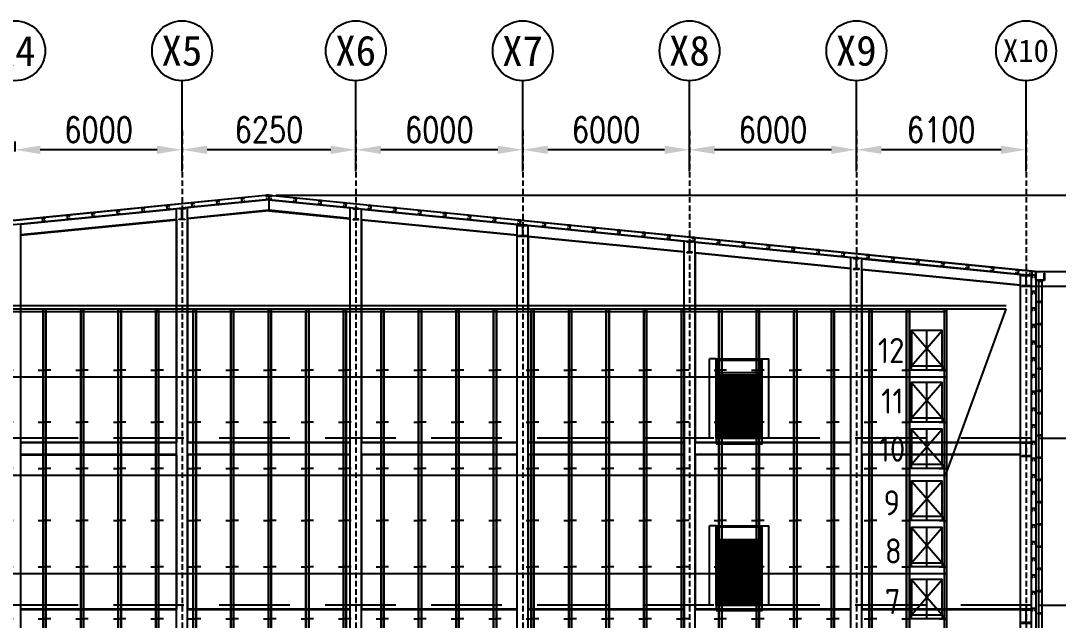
# Model space of a CAD drawing. Extents: x 0 to 210250, y -124674 to 148500.
# Drawn here: x 58084 to 95392, y 26806 to 48366 of the extents above; entities that cross this region are included whole.
import ezdxf
from ezdxf.enums import TextEntityAlignment as Align

# ---------------------------------------------------------------- set-up
doc = ezdxf.new("R2010")
doc.units = 0
doc.header["$LTSCALE"] = 400
doc.header["$PDSIZE"] = 2
for name, pattern in [('CEN', [17, 15, -1, 0, -1]), ('HIDDEN', [9.525, 6.35, -3.175]), ('HIDDENX2', [0.75, 0.5, -0.25])]:
    doc.linetypes.add(name, pattern=pattern)
doc.layers.get('0').update_dxf_attribs({"linetype": 'CONTINUOUS'})
doc.layers.get('DEFPOINTS').update_dxf_attribs({"linetype": 'CONTINUOUS'})
for name, color, linetype in [('C1', 1, 'CONTINUOUS'), ('C4', 4, 'CONTINUOUS'), ('CENTER', 6, 'CEN'), ('COLUMN', 1, 'CONTINUOUS'), ('DIM', 2, 'CONTINUOUS'), ('DOOR', 3, 'CONTINUOUS'), ('pallrt', 30, 'CONTINUOUS'), ('RAIN', 3, 'CONTINUOUS'), ('ROOF-1', 9, 'CONTINUOUS'), ('WALL', 2, 'CONTINUOUS'), ('WALL-8', 8, 'CONTINUOUS')]:
    doc.layers.add(name, color=color, linetype=linetype)
doc.styles.add('LSP', font='SimSun.ttf')
doc.styles.add('ROMANS', font='romans.shx', dxfattribs={"width": 0.8})
doc.styles.get("Standard").update_dxf_attribs({"font": 'ISOCP.SHX', "bigfont": 'CHINESET.SHX'})
doc.dimstyles.new('AM_ISO', dxfattribs={"dimscale": 300, "dimtxt": 3.5, "dimasz": 3.5, "dimexe": 1, "dimexo": 1, "dimgap": 1.5, "dimtad": 1, "dimdsep": 46, "dimtxsty": 'Standard', "dimcen": 0, "dimclrd": 256, "dimclre": 256, "dimclrt": 256, "dimadec": 0, "dimazin": 2, "dimtp": 0.1, "dimtm": 0.1, "dimtfac": 0.71, "dimtmove": 0, "dimatfit": 3, "dimfxl": 0, "dimlwd": -1, "dimlwe": -1, "dimarcsym": 0})

# ---------------------------------------------------------------- blocks, each defined once
blk = doc.blocks.new('*D66')
at = {"layer": 'DEFPOINTS', "color": 0, "transparency": 16777216}
for p in [(88134, 43725), (88134, 43359), (94234, 43359)]:
    blk.add_point(p, dxfattribs=at)
at = {"layer": 'DIM', "linetype": 'ByBlock', "transparency": 16777216}
for p, q in [((88134, 43659), (88134, 44025)), ((94234, 43659), (94234, 44025)), ((93334, 43725), (89034, 43725))]:
    blk.add_line(p, q, dxfattribs=at)
at = {"layer": 'DIM', "transparency": 16777216}
for points in [[(89034, 43875), (89034, 43575), (88134, 43725)], [(93334, 43875), (93334, 43575), (94234, 43725)]]:
    blk.add_solid(points, dxfattribs=at)
at = {"layer": 'DIM', "transparency": 16777216, "insert": (91184, 44445), "char_height": 900, "attachment_point": 5, "style": 'ROMANS'}
blk.add_mtext('6100', dxfattribs=at)
blk = doc.blocks.new('*D67')
at = {"layer": 'DEFPOINTS', "color": 0, "transparency": 16777216}
for p in [(82134, 43725), (82134, 43359), (88134, 43359)]:
    blk.add_point(p, dxfattribs=at)
at = {"layer": 'DIM', "linetype": 'ByBlock', "transparency": 16777216}
for p, q in [((82134, 43659), (82134, 44025)), ((88134, 43659), (88134, 44025)), ((87234, 43725), (83034, 43725))]:
    blk.add_line(p, q, dxfattribs=at)
at = {"layer": 'DIM', "transparency": 16777216}
for points in [[(83034, 43875), (83034, 43575), (82134, 43725)], [(87234, 43875), (87234, 43575), (88134, 43725)]]:
    blk.add_solid(points, dxfattribs=at)
at = {"layer": 'DIM', "transparency": 16777216, "insert": (85134, 44445), "char_height": 900, "attachment_point": 5, "style": 'ROMANS'}
blk.add_mtext('6000', dxfattribs=at)
blk = doc.blocks.new('*D68')
at = {"layer": 'DEFPOINTS', "color": 0, "transparency": 16777216}
for p in [(76134, 43725), (76134, 43359), (82134, 43359)]:
    blk.add_point(p, dxfattribs=at)
at = {"layer": 'DIM', "linetype": 'ByBlock', "transparency": 16777216}
for p, q in [((76134, 43659), (76134, 44025)), ((82134, 43659), (82134, 44025)), ((81234, 43725), (77034, 43725))]:
    blk.add_line(p, q, dxfattribs=at)
at = {"layer": 'DIM', "transparency": 16777216}
for points in [[(77034, 43875), (77034, 43575), (76134, 43725)], [(81234, 43875), (81234, 43575), (82134, 43725)]]:
    blk.add_solid(points, dxfattribs=at)
at = {"layer": 'DIM', "transparency": 16777216, "insert": (79134, 44445), "char_height": 900, "attachment_point": 5, "style": 'ROMANS'}
blk.add_mtext('6000', dxfattribs=at)
blk = doc.blocks.new('*D69')
at = {"layer": 'DEFPOINTS', "color": 0, "transparency": 16777216}
for p in [(70134, 43725), (70134, 43359), (76134, 43359)]:
    blk.add_point(p, dxfattribs=at)
at = {"layer": 'DIM', "linetype": 'ByBlock', "transparency": 16777216}
for p, q in [((70134, 43659), (70134, 44025)), ((76134, 43659), (76134, 44025)), ((75234, 43725), (71034, 43725))]:
    blk.add_line(p, q, dxfattribs=at)
at = {"layer": 'DIM', "transparency": 16777216}
for points in [[(71034, 43875), (71034, 43575), (70134, 43725)], [(75234, 43875), (75234, 43575), (76134, 43725)]]:
    blk.add_solid(points, dxfattribs=at)
at = {"layer": 'DIM', "transparency": 16777216, "insert": (73134, 44445), "char_height": 900, "attachment_point": 5, "style": 'ROMANS'}
blk.add_mtext('6000', dxfattribs=at)
blk = doc.blocks.new('*D70')
at = {"layer": 'DEFPOINTS', "color": 0, "transparency": 16777216}
for p in [(63884, 43725), (63884, 43359), (70134, 43359)]:
    blk.add_point(p, dxfattribs=at)
at = {"layer": 'DIM', "linetype": 'ByBlock', "transparency": 16777216}
for p, q in [((63884, 43659), (63884, 44025)), ((70134, 43659), (70134, 44025)), ((69234, 43725), (64784, 43725))]:
    blk.add_line(p, q, dxfattribs=at)
at = {"layer": 'DIM', "transparency": 16777216}
for points in [[(64784, 43875), (64784, 43575), (63884, 43725)], [(69234, 43875), (69234, 43575), (70134, 43725)]]:
    blk.add_solid(points, dxfattribs=at)
at = {"layer": 'DIM', "transparency": 16777216, "insert": (67009, 44445), "char_height": 900, "attachment_point": 5, "style": 'ROMANS'}
blk.add_mtext('6250', dxfattribs=at)
blk = doc.blocks.new('*D71')
at = {"layer": 'DEFPOINTS', "color": 0, "transparency": 16777216}
for p in [(57884, 43725), (57884, 43359), (63884, 43359)]:
    blk.add_point(p, dxfattribs=at)
at = {"layer": 'DIM', "linetype": 'ByBlock', "transparency": 16777216}
for p, q in [((57884, 43659), (57884, 44025)), ((63884, 43659), (63884, 44025)), ((62984, 43725), (58784, 43725))]:
    blk.add_line(p, q, dxfattribs=at)
at = {"layer": 'DIM', "transparency": 16777216}
for points in [[(58784, 43875), (58784, 43575), (57884, 43725)], [(62984, 43875), (62984, 43575), (63884, 43725)]]:
    blk.add_solid(points, dxfattribs=at)
at = {"layer": 'DIM', "transparency": 16777216, "insert": (60884, 44445), "char_height": 900, "attachment_point": 5, "style": 'ROMANS'}
blk.add_mtext('6000', dxfattribs=at)
blk = doc.blocks.new('*D79')
at = {"layer": 'DEFPOINTS', "color": 0, "transparency": 16777216}
for p in [(94434, 27352), (100809, 27352), (94434, 21352)]:
    blk.add_point(p, dxfattribs=at)
at = {"layer": 'DIM', "linetype": 'ByBlock', "transparency": 16777216}
for p, q in [((94734, 27352), (101109, 27352)), ((100809, 22252), (100809, 26452)), ((94734, 21352), (101109, 21352))]:
    blk.add_line(p, q, dxfattribs=at)
at = {"layer": 'DIM', "transparency": 16777216}
for points in [[(100659, 26452), (100959, 26452), (100809, 27352)], [(100659, 22252), (100959, 22252), (100809, 21352)]]:
    blk.add_solid(points, dxfattribs=at)
at = {"layer": 'DIM', "transparency": 16777216, "insert": (100089, 24352), "char_height": 900, "attachment_point": 5, "rotation": 90, "style": 'ROMANS'}
blk.add_mtext('6000', dxfattribs=at)
blk = doc.blocks.new('*D80')
at = {"layer": 'DEFPOINTS', "color": 0, "transparency": 16777216}
for p in [(94434, 33352), (100809, 33352), (94434, 27352)]:
    blk.add_point(p, dxfattribs=at)
at = {"layer": 'DIM', "linetype": 'ByBlock', "transparency": 16777216}
for p, q in [((94684, 33352), (101059, 33352)), ((100809, 28102), (100809, 32602)), ((94684, 27352), (101059, 27352))]:
    blk.add_line(p, q, dxfattribs=at)
at = {"layer": 'DIM', "transparency": 16777216}
for points in [[(100684, 32602), (100934, 32602), (100809, 33352)], [(100684, 28102), (100934, 28102), (100809, 27352)]]:
    blk.add_solid(points, dxfattribs=at)
at = {"layer": 'DIM', "transparency": 16777216, "insert": (100209, 30352), "char_height": 750, "attachment_point": 5, "rotation": 90, "style": 'ROMANS'}
blk.add_mtext('6000', dxfattribs=at)
blk = doc.blocks.new('*D81')
at = {"layer": 'DEFPOINTS', "color": 0, "transparency": 16777216}
for p in [(94434, 39352), (100809, 39352), (94434, 33352)]:
    blk.add_point(p, dxfattribs=at)
at = {"layer": 'DIM', "linetype": 'ByBlock', "transparency": 16777216}
for p, q in [((94734, 39352), (101109, 39352)), ((100809, 34252), (100809, 38452)), ((94734, 33352), (101109, 33352))]:
    blk.add_line(p, q, dxfattribs=at)
at = {"layer": 'DIM', "transparency": 16777216}
for points in [[(100659, 38452), (100959, 38452), (100809, 39352)], [(100659, 34252), (100959, 34252), (100809, 33352)]]:
    blk.add_solid(points, dxfattribs=at)
at = {"layer": 'DIM', "transparency": 16777216, "insert": (100089, 36352), "char_height": 900, "attachment_point": 5, "rotation": 90, "style": 'ROMANS'}
blk.add_mtext('6000', dxfattribs=at)
blk = doc.blocks.new('*D82')
at = {"layer": 'DEFPOINTS', "color": 0, "transparency": 16777216}
for p in [(67009, 42099), (106809, 42099), (94434, 39352)]:
    blk.add_point(p, dxfattribs=at)
at = {"layer": 'DIM', "linetype": 'ByBlock', "transparency": 16777216}
for p, q in [((67259, 42099), (107059, 42099)), ((106809, 40102), (106809, 41349)), ((94684, 39352), (107059, 39352))]:
    blk.add_line(p, q, dxfattribs=at)
at = {"layer": 'DIM', "transparency": 16777216}
for points in [[(106684, 41349), (106934, 41349), (106809, 42099)], [(106684, 40102), (106934, 40102), (106809, 39352)]]:
    blk.add_solid(points, dxfattribs=at)
at = {"layer": 'DIM', "transparency": 16777216, "insert": (106013, 40429), "char_height": 750, "attachment_point": 5, "rotation": 90, "style": 'ROMANS'}
blk.add_mtext('(2747)', dxfattribs=at)
blk = doc.blocks.new('*D83')
at = {"layer": 'DEFPOINTS', "color": 0, "transparency": 16777216}
for p in [(94434, 39352), (106809, 39352), (95678, 15152)]:
    blk.add_point(p, dxfattribs=at)
at = {"layer": 'DIM', "linetype": 'ByBlock', "transparency": 16777216}
for p, q in [((94734, 39352), (107109, 39352)), ((106809, 16052), (106809, 38452)), ((95978, 15152), (107109, 15152))]:
    blk.add_line(p, q, dxfattribs=at)
at = {"layer": 'DIM', "transparency": 16777216}
for points in [[(106659, 38452), (106959, 38452), (106809, 39352)], [(106659, 16052), (106959, 16052), (106809, 15152)]]:
    blk.add_solid(points, dxfattribs=at)
at = {"layer": 'DIM', "transparency": 16777216, "insert": (106089, 27252), "char_height": 900, "attachment_point": 5, "rotation": 90, "style": 'ROMANS'}
blk.add_mtext('24200', dxfattribs=at)
blk = doc.blocks.new('*D84')
at = {"layer": 'DEFPOINTS', "color": 0, "transparency": 16777216}
for p in [(94084, 38821), (94434, 15352), (103809, 15352)]:
    blk.add_point(p, dxfattribs=at)
at = {"layer": 'DIM', "linetype": 'ByBlock', "transparency": 16777216}
for p, q in [((94334, 38821), (104059, 38821)), ((103809, 38071), (103809, 16102)), ((94684, 15352), (104059, 15352))]:
    blk.add_line(p, q, dxfattribs=at)
at = {"layer": 'DIM', "transparency": 16777216}
for points in [[(103684, 38071), (103934, 38071), (103809, 38821)], [(103684, 16102), (103934, 16102), (103809, 15352)]]:
    blk.add_solid(points, dxfattribs=at)
at = {"layer": 'DIM', "transparency": 16777216, "insert": (103013, 27086), "char_height": 750, "attachment_point": 5, "rotation": 90, "style": 'ROMANS'}
blk.add_mtext('(23469)', dxfattribs=at)
blk = doc.blocks.new('A$C6BD511E9')
for p, q in [((0, 22640), (1350, 22640)), ((0, 22540), (1350, 22540)), ((225, 20450), (0, 20450)), ((0, 20200), (1350, 20200)), ((1125, 20450), (1350, 20450)), ((225, 18580), (0, 18580)), ((1125, 18580), (1350, 18580)), ((225, 16910), (0, 16910)), ((1125, 16910), (1350, 16910)), ((0, 16660), (1350, 16660)), ((225, 15040), (0, 15040)), ((1125, 15040), (1350, 15040)), ((225, 13370), (0, 13370)), ((0, 13120), (1350, 13120)), ((1125, 13370), (1350, 13370)), ((225, 11500), (0, 11500)), ((1125, 11500), (1350, 11500)), ((225, 9830), (0, 9830)), ((1125, 9830), (1350, 9830)), ((0, 9580), (1350, 9580)), ((225, 7960), (0, 7960)), ((1125, 7960), (1350, 7960)), ((225, 6290), (0, 6290)), ((0, 6040), (1350, 6040)), ((1125, 6290), (1350, 6290)), ((225, 4420), (0, 4420)), ((1125, 4420), (1350, 4420)), ((225, 2750), (0, 2750)), ((1125, 2750), (1350, 2750)), ((0, 2500), (1350, 2500)), ((225, 880), (0, 880)), ((1125, 880), (1350, 880))]:
    blk.add_line(p, q)
for points in [[(50, 0), (-50, 0), (-50, 22640), (50, 22640)], [(1300, 0), (1400, 0), (1400, 22640), (1300, 22640)]]:
    blk.add_lwpolyline(points, close=True)
blk = doc.blocks.new('A$C441700F4')
at = {"layer": 'CENTER'}
blk.add_line((0, -9), (0, 1429), dxfattribs=at)
at = {"layer": 'pallrt'}
for p, q in [((550, 1420), (-550, 155)), ((550, 155), (-550, 1420))]:
    blk.add_line(p, q, dxfattribs=at)
for points in [[(550, 155), (-550, 155), (-550, 1420), (550, 1420)], [(550, 155), (-550, 155), (-550, 0), (550, 0)]]:
    blk.add_lwpolyline(points, close=True, dxfattribs=at)
blk = doc.blocks.new('Rack 立面圖')
for p, q in [((-9680, 22765), (43280, 22765)), ((-9680, 22640), (43280, 22640)), ((-7500, 16660), (-9680, 22640))]:
    blk.add_line(p, q)
for name, p in [('A$C6BD511E9', (-7500, 0)), ('A$C6BD511E9', (-6150, 0)), ('A$C6BD511E9', (-4800, 0)), ('A$C6BD511E9', (-3450, 0)), ('A$C6BD511E9', (-2100, 0)), ('A$C6BD511E9', (-750, 0)), ('A$C6BD511E9', (600, 0)), ('A$C6BD511E9', (1950, 0)), ('A$C6BD511E9', (3300, 0)), ('A$C6BD511E9', (4650, 0)), ('A$C6BD511E9', (6000, 0)), ('A$C6BD511E9', (7350, 0)), ('A$C6BD511E9', (8700, 0)), ('A$C6BD511E9', (10050, 0)), ('A$C6BD511E9', (11400, 0)), ('A$C6BD511E9', (12750, 0)), ('A$C6BD511E9', (14100, 0)), ('A$C6BD511E9', (15450, 0)), ('A$C6BD511E9', (16800, 0)), ('A$C6BD511E9', (18150, 0)), ('A$C6BD511E9', (19500, 0)), ('A$C6BD511E9', (20850, 0)), ('A$C6BD511E9', (22200, 0)), ('A$C6BD511E9', (23550, 0)), ('A$C6BD511E9', (24900, 0)), ('A$C441700F4', (-6825, 20450)), ('A$C441700F4', (-6825, 18580)), ('A$C441700F4', (-6825, 16910)), ('A$C441700F4', (-6825, 15040)), ('A$C441700F4', (-6825, 13370)), ('A$C441700F4', (-6825, 11500))]:
    blk.add_blockref(name, p)
blk = doc.blocks.new('A$C5BAA2CD2')
at = {"layer": 'DOOR'}
h = blk.add_hatch(dxfattribs=at)
h.set_pattern_fill('ANSI31', color=256, scale=200, angle=135, style=0)
h.set_pattern_definition([(7e-15, (706103.252, 528532.697), (5e-15, -25), [])])
h.paths.add_polyline_path([(-775, 200), (775, 200), (775, 2483), (-775, 2483)])
at = {"color": 0}
for points in [[(-825, 200), (825, 200), (825, 2550), (-825, 2550)], [(-825, 0), (825, 0), (825, 200), (-825, 200)]]:
    blk.add_lwpolyline(points, close=True, dxfattribs=at)
at = {"layer": 'DOOR'}
for points in [[(-775, 250), (775, 250), (775, 3000), (-775, 3000)], [(-825, 200), (825, 200), (825, 2550), (-825, 2550)]]:
    blk.add_lwpolyline(points, close=True, dxfattribs=at)
at = {"layer": 'WALL-8', "ltscale": 2}
for p, q in [((-825, 3050), (-1065, 3050)), ((-1065, 200), (-1065, 3050)), ((-825, 200), (-825, 3050)), ((-825, 3050), (1065, 3050)), ((825, 200), (825, 3050)), ((1065, 200), (1065, 3050))]:
    blk.add_line(p, q, dxfattribs=at)
blk = doc.blocks.new('A$C077B6C61')
at = {"color": 0}
for p in [(-475, 16920), (-475, 10920), (-475, 4920)]:
    blk.add_blockref('A$C5BAA2CD2', p, dxfattribs=at)
blk = doc.blocks.new('E棟廠房長向立面圖')
at = {"layer": 'C1', "linetype": 'Continuous'}
for p, q in [((-27440, 26740), (-55106, 23995)), ((-27440, 26736), (-55106, 23989)), ((-27425, 26747), (-27515, 26738)), ((-27425, 26742), (-27515, 26733)), ((-27515, 26733), (-27515, 26738)), ((-27440, 26736), (-27440, 26740)), ((-27425, 26747), (-27335, 26738)), ((-27425, 26742), (-27335, 26733)), ((-27410, 26740), (256, 23995)), ((-27410, 26736), (-27410, 26740)), ((-27410, 26736), (256, 23989)), ((-27335, 26733), (-27335, 26738)), ((150, 23999), (150, 1250)), ((155, 23998), (155, 1250)), ((455, 23931), (455, 23681)), ((455, 23931), (460, 23931)), ((460, 23931), (460, 23676)), ((455, 23681), (155, 23681)), ((460, 23676), (155, 23676))]:
    blk.add_line(p, q, dxfattribs=at)
at = {"layer": 'C4', "linetype": 'Continuous'}
for p, q in [((-27425, 26586), (-30350, 26296)), ((-27425, 26573), (-30350, 26283)), ((-27425, 26586), (-24500, 26296)), ((-27425, 26586), (-27425, 26184)), ((-27425, 26573), (-24500, 26283)), ((-30750, 26256), (-36350, 25700)), ((-30750, 26243), (-36350, 25687)), ((-30350, 26296), (-30750, 26256)), ((-30750, 1300), (-30750, 26256)), ((-30350, 1300), (-30350, 26296)), ((-27425, 26197), (-30350, 25907)), ((-27425, 26184), (-30350, 25894)), ((-27425, 26197), (-24500, 25907)), ((-27425, 26184), (-24500, 25894)), ((-24500, 1300), (-24500, 26296)), ((-24500, 26296), (-24100, 26256)), ((-24100, 1300), (-24100, 26256)), ((-24100, 26256), (-18500, 25700)), ((-24100, 26243), (-18500, 25687)), ((-30750, 25867), (-36350, 25311)), ((-30750, 25854), (-36350, 25298)), ((-24100, 25867), (-18500, 25311)), ((-24100, 25854), (-18500, 25298)), ((-36350, 25700), (-36750, 25661)), ((-36350, 1300), (-36350, 25700)), ((-18500, 1300), (-18500, 25700)), ((-18500, 25700), (-18100, 25661)), ((-18100, 1300), (-18100, 25661)), ((-18100, 25661), (-12500, 25105)), ((-18100, 25648), (-12500, 25092)), ((-18100, 25272), (-12500, 24716)), ((-18100, 25259), (-12500, 24703)), ((-12500, 1300), (-12500, 25105)), ((-12500, 25105), (-12100, 25065)), ((-12100, 1300), (-12100, 25065)), ((-12100, 25065), (-6500, 24509)), ((-12100, 25052), (-6500, 24496)), ((-12100, 24676), (-6500, 24120)), ((-12100, 24663), (-6500, 24107)), ((-6500, 1300), (-6500, 24509)), ((-6500, 24509), (-6100, 24470)), ((-6100, 1300), (-6100, 24470)), ((-6100, 24470), (-400, 23904)), ((-6100, 24457), (-400, 23891)), ((-6100, 24081), (-400, 23515)), ((-6100, 24068), (-400, 23502)), ((-400, 1300), (-400, 23904)), ((-400, 23904), (0, 23864)), ((15, 24013), (156, 23999)), ((15, 24012), (155, 23998)), ((0, 1300), (0, 23864))]:
    blk.add_line(p, q, dxfattribs=at)
at = {"layer": 'C4'}
for p, q in [((155, 23681), (155, 23998)), ((156, 23999), (156, 23682)), ((454, 23682), (454, 23931)), ((454, 23931), (455, 23931)), ((455, 23931), (455, 23681)), ((455, 23681), (155, 23681)), ((156, 23682), (454, 23682))]:
    blk.add_line(p, q, dxfattribs=at)
at = {"layer": 'C4', "color": 4, "linetype": 'Continuous'}
for p, q in [((-30750, 17850), (-36350, 17850)), ((-30750, 17832), (-36350, 17832)), ((-24500, 17850), (-30350, 17850)), ((-24500, 17832), (-30350, 17832)), ((-18500, 17850), (-24100, 17850)), ((-18500, 17832), (-24100, 17832)), ((-12500, 17850), (-18100, 17850)), ((-12500, 17832), (-18100, 17832)), ((-6500, 17850), (-12100, 17850)), ((-6500, 17832), (-12100, 17832)), ((-400, 17850), (-6100, 17850)), ((-400, 17832), (-6100, 17832)), ((-30750, 17418), (-36350, 17418)), ((-30750, 17400), (-36350, 17400)), ((-24500, 17418), (-30350, 17418)), ((-24500, 17400), (-30350, 17400)), ((-18500, 17418), (-24100, 17418)), ((-18500, 17400), (-24100, 17400)), ((-12500, 17418), (-18100, 17418)), ((-12500, 17400), (-18100, 17400)), ((-6500, 17418), (-12100, 17418)), ((-6500, 17400), (-12100, 17400)), ((-400, 17418), (-6100, 17418)), ((-400, 17400), (-6100, 17400)), ((-30750, 11850), (-36350, 11850)), ((-30750, 11832), (-36350, 11832)), ((-24500, 11850), (-30350, 11850)), ((-24500, 11832), (-30350, 11832)), ((-18500, 11850), (-24100, 11850)), ((-18500, 11832), (-24100, 11832)), ((-12500, 11850), (-18100, 11850)), ((-12500, 11832), (-18100, 11832)), ((-6500, 11850), (-12100, 11850)), ((-6500, 11832), (-12100, 11832)), ((-400, 11850), (-6100, 11850)), ((-400, 11832), (-6100, 11832))]:
    blk.add_line(p, q, dxfattribs=at)
at = {"layer": 'CENTER', "linetype": 'HIDDENX2'}
for p, q in [((-30550, 29072), (-30550, -3460)), ((-24300, 29072), (-24300, -3460)), ((-18300, 29072), (-18300, -3460)), ((-12300, 29072), (-12300, -3460)), ((-6300, 29072), (-6300, -3460)), ((-200, 29072), (-200, -3460))]:
    blk.add_line(p, q, dxfattribs=at)
at = {"layer": 'COLUMN', "linetype": 'Continuous'}
blk.add_line((256, 23989), (256, 23995), dxfattribs=at)
for points in [[(-29221, 26448), (-29218, 26411), (-29287, 26404), (-29302, 26548), (-29232, 26555), (-29228, 26518), (-29226, 26518), (-29230, 26558), (-29304, 26550), (-29290, 26401), (-29215, 26409), (-29219, 26448), (-29221, 26448)], [(-28326, 26537), (-28322, 26500), (-28392, 26493), (-28406, 26637), (-28336, 26644), (-28333, 26607), (-28330, 26607), (-28334, 26647), (-28409, 26639), (-28394, 26490), (-28319, 26497), (-28323, 26537), (-28326, 26537)], [(-27501, 26619), (-27497, 26582), (-27428, 26588), (-27442, 26733), (-27512, 26726), (-27508, 26689), (-27510, 26688), (-27514, 26728), (-27440, 26736), (-27425, 26586), (-27500, 26579), (-27504, 26619), (-27501, 26619)], [(-27349, 26619), (-27353, 26582), (-27422, 26588), (-27408, 26733), (-27338, 26726), (-27342, 26689), (-27340, 26688), (-27336, 26728), (-27410, 26736), (-27425, 26586), (-27350, 26579), (-27346, 26619), (-27349, 26619)], [(-26524, 26537), (-26528, 26500), (-26458, 26493), (-26444, 26637), (-26514, 26644), (-26517, 26607), (-26520, 26607), (-26516, 26647), (-26441, 26639), (-26456, 26490), (-26531, 26497), (-26527, 26537), (-26524, 26537)], [(-25629, 26448), (-25632, 26411), (-25563, 26404), (-25548, 26548), (-25618, 26555), (-25622, 26518), (-25624, 26518), (-25620, 26558), (-25546, 26550), (-25560, 26401), (-25635, 26409), (-25631, 26448), (-25629, 26448)], [(-32804, 26093), (-32800, 26055), (-32870, 26048), (-32884, 26193), (-32814, 26200), (-32811, 26162), (-32808, 26162), (-32812, 26202), (-32887, 26195), (-32872, 26046), (-32797, 26053), (-32801, 26093), (-32804, 26093)], [(-31908, 26181), (-31905, 26144), (-31974, 26137), (-31988, 26282), (-31919, 26288), (-31915, 26251), (-31913, 26251), (-31917, 26291), (-31991, 26284), (-31976, 26134), (-31902, 26142), (-31906, 26182), (-31908, 26181)], [(-31013, 26270), (-31009, 26233), (-31079, 26226), (-31093, 26370), (-31023, 26377), (-31020, 26340), (-31017, 26340), (-31021, 26380), (-31096, 26373), (-31081, 26223), (-31006, 26231), (-31010, 26271), (-31013, 26270)], [(-30448, 25879), (-30448, 25866), (-30648, 25866), (-30648, 25879), (-30552, 25879), (-30552, 26253), (-30648, 26253), (-30648, 26266), (-30448, 26266), (-30448, 26253), (-30544, 26253), (-30544, 25879), (-30448, 25879)], [(-30117, 26359), (-30113, 26322), (-30183, 26315), (-30197, 26459), (-30128, 26466), (-30124, 26429), (-30121, 26429), (-30125, 26469), (-30200, 26462), (-30185, 26312), (-30111, 26320), (-30115, 26359), (-30117, 26359)], [(-24733, 26359), (-24737, 26322), (-24667, 26315), (-24653, 26459), (-24722, 26466), (-24726, 26429), (-24729, 26429), (-24725, 26469), (-24650, 26462), (-24665, 26312), (-24739, 26320), (-24735, 26359), (-24733, 26359)], [(-24402, 25879), (-24402, 25866), (-24202, 25866), (-24202, 25879), (-24298, 25879), (-24298, 26253), (-24202, 26253), (-24202, 26266), (-24402, 26266), (-24402, 26253), (-24306, 26253), (-24306, 25879), (-24402, 25879)], [(-23837, 26270), (-23841, 26233), (-23771, 26226), (-23757, 26370), (-23827, 26377), (-23830, 26340), (-23833, 26340), (-23829, 26380), (-23754, 26373), (-23769, 26223), (-23844, 26231), (-23840, 26271), (-23837, 26270)], [(-22942, 26181), (-22945, 26144), (-22876, 26137), (-22862, 26282), (-22931, 26288), (-22935, 26251), (-22937, 26251), (-22933, 26291), (-22859, 26284), (-22874, 26134), (-22948, 26142), (-22944, 26182), (-22942, 26181)], [(-22046, 26093), (-22050, 26055), (-21980, 26048), (-21966, 26193), (-22036, 26200), (-22039, 26162), (-22042, 26162), (-22038, 26202), (-21963, 26195), (-21978, 26046), (-22053, 26053), (-22049, 26093), (-22046, 26093)], [(-35491, 25826), (-35487, 25789), (-35557, 25782), (-35571, 25926), (-35501, 25933), (-35498, 25896), (-35495, 25896), (-35499, 25936), (-35574, 25928), (-35559, 25779), (-35484, 25786), (-35488, 25826), (-35491, 25826)], [(-34595, 25915), (-34591, 25877), (-34661, 25871), (-34675, 26015), (-34606, 26022), (-34602, 25984), (-34599, 25985), (-34603, 26024), (-34678, 26017), (-34663, 25868), (-34589, 25875), (-34593, 25915), (-34595, 25915)], [(-33699, 26004), (-33696, 25966), (-33765, 25959), (-33780, 26104), (-33710, 26111), (-33706, 26073), (-33704, 26074), (-33708, 26113), (-33782, 26106), (-33768, 25957), (-33693, 25964), (-33697, 26004), (-33699, 26004)], [(-21151, 26004), (-21154, 25966), (-21085, 25959), (-21070, 26104), (-21140, 26111), (-21144, 26073), (-21146, 26074), (-21142, 26113), (-21068, 26106), (-21082, 25957), (-21157, 25964), (-21153, 26004), (-21151, 26004)], [(-20255, 25915), (-20259, 25877), (-20189, 25871), (-20175, 26015), (-20244, 26022), (-20248, 25984), (-20251, 25985), (-20247, 26024), (-20172, 26017), (-20187, 25868), (-20261, 25875), (-20257, 25915), (-20255, 25915)], [(-19359, 25826), (-19363, 25789), (-19293, 25782), (-19279, 25926), (-19349, 25933), (-19352, 25896), (-19355, 25896), (-19351, 25936), (-19276, 25928), (-19291, 25779), (-19366, 25786), (-19362, 25826), (-19359, 25826)], [(-18464, 25737), (-18467, 25700), (-18398, 25693), (-18384, 25837), (-18453, 25844), (-18457, 25807), (-18459, 25807), (-18455, 25847), (-18381, 25839), (-18396, 25690), (-18470, 25697), (-18466, 25737), (-18464, 25737)], [(-17569, 25648), (-17573, 25611), (-17503, 25604), (-17489, 25748), (-17559, 25755), (-17563, 25718), (-17565, 25718), (-17561, 25758), (-17486, 25751), (-17501, 25601), (-17576, 25609), (-17572, 25648), (-17569, 25648)], [(-18450, 25278), (-18450, 25266), (-18150, 25266), (-18150, 25278), (-18295, 25278), (-18295, 25654), (-18150, 25654), (-18150, 25666), (-18450, 25666), (-18450, 25654), (-18305, 25654), (-18305, 25278), (-18450, 25278)], [(-16674, 25559), (-16678, 25522), (-16608, 25515), (-16594, 25659), (-16663, 25666), (-16667, 25629), (-16669, 25629), (-16665, 25669), (-16591, 25662), (-16606, 25512), (-16680, 25520), (-16676, 25560), (-16674, 25559)], [(-15778, 25470), (-15782, 25433), (-15712, 25426), (-15698, 25570), (-15768, 25577), (-15771, 25540), (-15774, 25540), (-15770, 25580), (-15695, 25573), (-15710, 25423), (-15785, 25431), (-15781, 25471), (-15778, 25470)], [(-14883, 25382), (-14886, 25344), (-14817, 25337), (-14802, 25482), (-14872, 25489), (-14876, 25451), (-14878, 25451), (-14874, 25491), (-14800, 25484), (-14814, 25335), (-14889, 25342), (-14885, 25382), (-14883, 25382)], [(-13987, 25293), (-13991, 25255), (-13921, 25248), (-13907, 25393), (-13976, 25400), (-13980, 25362), (-13983, 25363), (-13979, 25402), (-13904, 25395), (-13919, 25246), (-13993, 25253), (-13990, 25293), (-13987, 25293)], [(-13091, 25204), (-13095, 25166), (-13025, 25160), (-13011, 25304), (-13081, 25311), (-13085, 25273), (-13087, 25274), (-13083, 25313), (-13008, 25306), (-13023, 25157), (-13098, 25164), (-13094, 25204), (-13091, 25204)], [(-12402, 24688), (-12402, 24675), (-12202, 24675), (-12202, 24688), (-12298, 24688), (-12298, 25062), (-12202, 25062), (-12202, 25075), (-12402, 25075), (-12402, 25062), (-12306, 25062), (-12306, 24688), (-12402, 24688)], [(-12196, 25115), (-12200, 25078), (-12130, 25071), (-12116, 25215), (-12185, 25222), (-12189, 25185), (-12191, 25185), (-12187, 25225), (-12113, 25217), (-12128, 25068), (-12202, 25075), (-12198, 25115), (-12196, 25115)], [(-11300, 25026), (-11304, 24989), (-11234, 24982), (-11220, 25126), (-11290, 25133), (-11293, 25096), (-11296, 25096), (-11292, 25136), (-11217, 25128), (-11232, 24979), (-11307, 24986), (-11303, 25026), (-11300, 25026)], [(-10405, 24937), (-10408, 24900), (-10339, 24893), (-10324, 25037), (-10394, 25044), (-10398, 25007), (-10400, 25007), (-10396, 25047), (-10322, 25039), (-10336, 24890), (-10411, 24898), (-10407, 24937), (-10405, 24937)], [(-9509, 24848), (-9513, 24811), (-9443, 24804), (-9429, 24948), (-9498, 24955), (-9502, 24918), (-9505, 24918), (-9501, 24958), (-9426, 24950), (-9441, 24801), (-9515, 24809), (-9512, 24848), (-9509, 24848)], [(-8615, 24759), (-8618, 24722), (-8549, 24715), (-8534, 24859), (-8604, 24866), (-8608, 24829), (-8610, 24829), (-8606, 24869), (-8532, 24862), (-8546, 24712), (-8621, 24720), (-8617, 24760), (-8615, 24759)], [(-7719, 24671), (-7723, 24633), (-7653, 24626), (-7639, 24771), (-7708, 24777), (-7712, 24740), (-7715, 24740), (-7711, 24780), (-7636, 24773), (-7651, 24624), (-7725, 24631), (-7722, 24671), (-7719, 24671)], [(-6823, 24582), (-6827, 24544), (-6758, 24537), (-6743, 24682), (-6813, 24689), (-6817, 24651), (-6819, 24652), (-6815, 24691), (-6740, 24684), (-6755, 24535), (-6830, 24542), (-6826, 24582), (-6823, 24582)], [(-6402, 24093), (-6402, 24080), (-6202, 24080), (-6202, 24093), (-6298, 24093), (-6298, 24467), (-6202, 24467), (-6202, 24480), (-6402, 24480), (-6402, 24467), (-6306, 24467), (-6306, 24093), (-6402, 24093)], [(-5928, 24493), (-5932, 24455), (-5862, 24448), (-5848, 24593), (-5917, 24600), (-5921, 24562), (-5923, 24563), (-5919, 24602), (-5845, 24595), (-5860, 24446), (-5934, 24453), (-5930, 24493), (-5928, 24493)], [(-5032, 24404), (-5036, 24367), (-4966, 24360), (-4952, 24504), (-5022, 24511), (-5025, 24473), (-5028, 24474), (-5024, 24514), (-4949, 24506), (-4964, 24357), (-5039, 24364), (-5035, 24404), (-5032, 24404)], [(-4137, 24315), (-4140, 24278), (-4071, 24271), (-4056, 24415), (-4126, 24422), (-4130, 24385), (-4132, 24385), (-4128, 24425), (-4054, 24417), (-4068, 24268), (-4143, 24275), (-4139, 24315), (-4137, 24315)], [(-3241, 24226), (-3245, 24189), (-3175, 24182), (-3161, 24326), (-3230, 24333), (-3234, 24296), (-3237, 24296), (-3233, 24336), (-3158, 24328), (-3173, 24179), (-3247, 24186), (-3244, 24226), (-3241, 24226)], [(-2345, 24137), (-2349, 24100), (-2280, 24093), (-2265, 24237), (-2335, 24244), (-2339, 24207), (-2341, 24207), (-2337, 24247), (-2262, 24239), (-2277, 24090), (-2352, 24098), (-2348, 24137), (-2345, 24137)], [(-1450, 24048), (-1454, 24011), (-1384, 24004), (-1370, 24148), (-1439, 24155), (-1443, 24118), (-1445, 24118), (-1441, 24158), (-1367, 24151), (-1382, 24001), (-1456, 24009), (-1452, 24049), (-1450, 24048)], [(-554, 23959), (-558, 23922), (-488, 23915), (-474, 24059), (-544, 24066), (-547, 24029), (-550, 24029), (-546, 24069), (-471, 24062), (-486, 23912), (-561, 23920), (-557, 23960), (-554, 23959)], [(-68, 23911), (-72, 23874), (-2, 23867), (12, 24011), (-58, 24018), (-61, 23981), (-64, 23981), (-60, 24021), (15, 24013), (0, 23864), (-75, 23872), (-71, 23911), (-68, 23911)], [(-350, 23481), (-350, 23469), (-50, 23469), (-50, 23481), (-195, 23481), (-195, 23857), (-50, 23857), (-50, 23869), (-350, 23869), (-350, 23857), (-205, 23857), (-205, 23481), (-350, 23481)], [(40, 23792), (2, 23792), (2, 23862), (147, 23862), (147, 23792), (110, 23792), (110, 23789), (150, 23789), (150, 23864), (0, 23864), (0, 23789), (40, 23789), (40, 23792)], [(40, 23202), (2, 23202), (2, 23272), (147, 23272), (147, 23202), (110, 23202), (110, 23200), (150, 23200), (150, 23275), (0, 23275), (0, 23200), (40, 23200), (40, 23202)], [(40, 22602), (2, 22602), (2, 22672), (147, 22672), (147, 22602), (110, 22602), (110, 22600), (150, 22600), (150, 22675), (0, 22675), (0, 22600), (40, 22600), (40, 22602)], [(40, 22002), (2, 22002), (2, 22072), (147, 22072), (147, 22002), (110, 22002), (110, 22000), (150, 22000), (150, 22075), (0, 22075), (0, 22000), (40, 22000), (40, 22002)], [(40, 21402), (2, 21402), (2, 21472), (147, 21472), (147, 21402), (110, 21402), (110, 21400), (150, 21400), (150, 21475), (0, 21475), (0, 21400), (40, 21400), (40, 21402)], [(40, 20802), (2, 20802), (2, 20872), (147, 20872), (147, 20802), (110, 20802), (110, 20800), (150, 20800), (150, 20875), (0, 20875), (0, 20800), (40, 20800), (40, 20802)], [(40, 20202), (2, 20202), (2, 20272), (147, 20272), (147, 20202), (110, 20202), (110, 20200), (150, 20200), (150, 20275), (0, 20275), (0, 20200), (40, 20200), (40, 20202)], [(40, 19602), (2, 19602), (2, 19672), (147, 19672), (147, 19602), (110, 19602), (110, 19600), (150, 19600), (150, 19675), (0, 19675), (0, 19600), (40, 19600), (40, 19602)], [(40, 19002), (2, 19002), (2, 19072), (147, 19072), (147, 19002), (110, 19002), (110, 19000), (150, 19000), (150, 19075), (0, 19075), (0, 19000), (40, 19000), (40, 19002)], [(40, 18402), (2, 18402), (2, 18472), (147, 18472), (147, 18402), (110, 18402), (110, 18400), (150, 18400), (150, 18475), (0, 18475), (0, 18400), (40, 18400), (40, 18402)], [(-350, 17368), (-350, 17350), (-50, 17350), (-50, 17368), (-194, 17368), (-194, 17832), (-50, 17832), (-50, 17850), (-350, 17850), (-350, 17832), (-205, 17832), (-205, 17368), (-350, 17368)], [(40, 17802), (2, 17802), (2, 17872), (147, 17872), (147, 17802), (110, 17802), (110, 17800), (150, 17800), (150, 17875), (0, 17875), (0, 17800), (40, 17800), (40, 17802)], [(40, 17202), (2, 17202), (2, 17272), (147, 17272), (147, 17202), (110, 17202), (110, 17200), (150, 17200), (150, 17275), (0, 17275), (0, 17200), (40, 17200), (40, 17202)], [(40, 16602), (2, 16602), (2, 16672), (147, 16672), (147, 16602), (110, 16602), (110, 16600), (150, 16600), (150, 16675), (0, 16675), (0, 16600), (40, 16600), (40, 16602)], [(40, 16002), (2, 16002), (2, 16072), (147, 16072), (147, 16002), (110, 16002), (110, 16000), (150, 16000), (150, 16075), (0, 16075), (0, 16000), (40, 16000), (40, 16002)], [(40, 15402), (2, 15402), (2, 15472), (147, 15472), (147, 15402), (110, 15402), (110, 15400), (150, 15400), (150, 15475), (0, 15475), (0, 15400), (40, 15400), (40, 15402)], [(40, 14802), (2, 14802), (2, 14872), (147, 14872), (147, 14802), (110, 14802), (110, 14800), (150, 14800), (150, 14875), (0, 14875), (0, 14800), (40, 14800), (40, 14802)], [(40, 14202), (2, 14202), (2, 14272), (147, 14272), (147, 14202), (110, 14202), (110, 14200), (150, 14200), (150, 14275), (0, 14275), (0, 14200), (40, 14200), (40, 14202)], [(40, 13602), (2, 13602), (2, 13672), (147, 13672), (147, 13602), (110, 13602), (110, 13600), (150, 13600), (150, 13675), (0, 13675), (0, 13600), (40, 13600), (40, 13602)], [(40, 13002), (2, 13002), (2, 13072), (147, 13072), (147, 13002), (110, 13002), (110, 13000), (150, 13000), (150, 13075), (0, 13075), (0, 13000), (40, 13000), (40, 13002)], [(40, 12402), (2, 12402), (2, 12472), (147, 12472), (147, 12402), (110, 12402), (110, 12400), (150, 12400), (150, 12475), (0, 12475), (0, 12400), (40, 12400), (40, 12402)], [(-350, 11368), (-350, 11350), (-50, 11350), (-50, 11368), (-194, 11368), (-194, 11832), (-50, 11832), (-50, 11850), (-350, 11850), (-350, 11832), (-205, 11832), (-205, 11368), (-350, 11368)], [(40, 11802), (2, 11802), (2, 11872), (147, 11872), (147, 11802), (110, 11802), (110, 11800), (150, 11800), (150, 11875), (0, 11875), (0, 11800), (40, 11800), (40, 11802)]]:
    blk.add_lwpolyline(points, dxfattribs=at)
at = {"layer": 'RAIN', "linetype": 'Continuous'}
for p, q in [((235, 23676), (235, 23646)), ((235, 23676), (375, 23676)), ((375, 23646), (235, 23646)), ((240, 23646), (240, 23641)), ((370, 23641), (240, 23641)), ((245, 23681), (245, 23676)), ((245, 23641), (245, -129)), ((365, 23681), (365, 23676)), ((365, 23641), (365, -129)), ((370, 23646), (370, 23641)), ((375, 23676), (375, 23646)), ((245, 22902), (155, 22902)), ((245, 22892), (155, 22892)), ((365, 22912), (245, 22912)), ((365, 22882), (245, 22882)), ((245, 22102), (155, 22102)), ((245, 22092), (155, 22092)), ((365, 22112), (245, 22112)), ((365, 22082), (245, 22082)), ((245, 21302), (155, 21302)), ((245, 21292), (155, 21292)), ((365, 21312), (245, 21312)), ((365, 21282), (245, 21282)), ((245, 20502), (155, 20502)), ((245, 20492), (155, 20492)), ((365, 20512), (245, 20512)), ((365, 20482), (245, 20482)), ((245, 19702), (155, 19702)), ((245, 19692), (155, 19692)), ((365, 19712), (245, 19712)), ((365, 19682), (245, 19682)), ((245, 18902), (155, 18902)), ((245, 18892), (155, 18892)), ((365, 18912), (245, 18912)), ((365, 18882), (245, 18882)), ((245, 18102), (155, 18102)), ((245, 18092), (155, 18092)), ((365, 18112), (245, 18112)), ((365, 18082), (245, 18082)), ((245, 17302), (155, 17302)), ((245, 17292), (155, 17292)), ((365, 17312), (245, 17312)), ((365, 17282), (245, 17282)), ((245, 16502), (155, 16502)), ((245, 16492), (155, 16492)), ((365, 16512), (245, 16512)), ((365, 16482), (245, 16482)), ((245, 15702), (155, 15702)), ((245, 15692), (155, 15692)), ((365, 15712), (245, 15712)), ((365, 15682), (245, 15682)), ((245, 14902), (155, 14902)), ((245, 14892), (155, 14892)), ((365, 14912), (245, 14912)), ((365, 14882), (245, 14882)), ((245, 14102), (155, 14102)), ((245, 14092), (155, 14092)), ((365, 14112), (245, 14112)), ((365, 14082), (245, 14082)), ((245, 13302), (155, 13302)), ((245, 13292), (155, 13292)), ((365, 13312), (245, 13312)), ((365, 13282), (245, 13282)), ((245, 12502), (155, 12502)), ((245, 12492), (155, 12492)), ((365, 12512), (245, 12512)), ((365, 12482), (245, 12482)), ((245, 11702), (155, 11702)), ((245, 11692), (155, 11692)), ((365, 11712), (245, 11712)), ((365, 11682), (245, 11682))]:
    blk.add_line(p, q, dxfattribs=at)
at = {"layer": 'ROOF-1', "linetype": 'Continuous'}
for points in [[(-30350, 17850), (-24500, 17850), (-24500, 25907), (-27425, 26197), (-30350, 25894)], [(-30750, 17850), (-36350, 17850), (-36350, 25298), (-30750, 25854)], [(-24100, 17850), (-18500, 17850), (-18500, 25298), (-24100, 25854)], [(-18100, 17850), (-12500, 17850), (-12500, 24703), (-18100, 25259)], [(-12100, 17850), (-6500, 17850), (-6500, 24107), (-12100, 24663)], [(-6100, 17850), (-400, 17850), (-400, 23502), (-6100, 24068)], [(-30750, 11850), (-36350, 11850), (-36350, 17400), (-30750, 17400)], [(-30350, 11850), (-24500, 11850), (-24500, 17400), (-30350, 17400)], [(-24100, 11850), (-18500, 11850), (-18500, 17400), (-24100, 17400)], [(-18100, 11850), (-12500, 11850), (-12500, 17400), (-18100, 17400)], [(-12100, 11850), (-6500, 11850), (-6500, 17400), (-12100, 17400)], [(-6100, 11850), (-400, 11850), (-400, 17400), (-6100, 17400)]]:
    blk.add_lwpolyline(points, close=True, dxfattribs=at)
at = {"layer": 'WALL', "color": 9, "linetype": 'HIDDEN'}
for p, q in [((0, 18000), (-54850, 18000)), ((0, 12000), (-54850, 12000))]:
    blk.add_line(p, q, dxfattribs=at)
at = {"layer": 'DIM', "char_height": 900, "attachment_point": 1}
for s, insert in [('\\pi267.97;12', (-5797, 21605)), ('\\pi385;11', (-5797, 19786)), ('\\pi294.65;10', (-5797, 18056)), ('\\pi470.72;9', (-5797, 16126)), ('\\pi520;8', (-5797, 14396)), ('\\pi520;7', (-5797, 12576))]:
    blk.add_mtext_dynamic_manual_height_columns(s, width=1400, gutter_width=4500, heights=[0], dxfattribs=dict(at, insert=insert))

msp = doc.modelspace()

# ---------------------------------------------------------------- linework, layer by layer
at = {"layer": 'C1'}
for centre in [(57884.409, 47285.532), (63884.409, 47285.532), (70134.409, 47285.532), (76134.409, 47285.532), (82134.409, 47285.532), (88134.409, 47285.532), (94234.409, 47285.532)]:
    msp.add_circle(centre, 1080, dxfattribs=at)
at = {"layer": 'DIM'}
for p, q in [((63884.409, 42942.394), (63884.409, 46205.532)), ((70134.409, 42942.394), (70134.409, 46205.532)), ((76134.409, 42942.394), (76134.409, 46205.532)), ((82134.409, 42942.394), (82134.409, 46205.532)), ((88134.409, 42942.394), (88134.409, 46205.532)), ((94234.409, 42942.394), (94234.409, 46205.532))]:
    msp.add_line(p, q, dxfattribs=at)

# ---------------------------------------------------------------- block references
for name, p in [('E棟廠房長向立面圖', (94434.409, 15351.501)), ('A$C077B6C61', (84389.409, 16231.501))]:
    msp.add_blockref(name, p)
at = {"xscale": -1}
msp.add_blockref('Rack 立面圖', (83839.409, 15351.501), dxfattribs=at)

# ---------------------------------------------------------------- texts
at = {"layer": 'C1', "style": 'LSP', "width": 1}
for s, height, p in [('X4', 1080, (57878.372, 47281.682)), ('X5', 1080, (63878.372, 47281.682)), ('X6', 1080, (70128.372, 47281.682)), ('X7', 1080, (76128.372, 47281.682)), ('X8', 1080, (82128.372, 47281.682)), ('X9', 1080, (88128.372, 47281.682)), ('X10', 810, (94227.855, 47282.238))]:
    msp.add_text(s, height=height, dxfattribs=at).set_placement(p, align=Align.MIDDLE)

# ---------------------------------------------------------------- dimensions: what is measured, and where the dimension line sits
at = {"layer": 'DIM'}
for base, p1, p2, angle, override, picture, middle in [((57884.409, 43725.419), (63884.409, 43359.439), (57884.409, 43359.439), 180, {"dimtxt": 3, "dimasz": 3, "dimgap": 0.9, "dimtxsty": 'ROMANS', "dimfxl": 10}, '*D71', (60884.409, 44445.419)), ((63884.409, 43725.419), (70134.409, 43359.439), (63884.409, 43359.439), 180, {"dimtxt": 3, "dimasz": 3, "dimgap": 0.9, "dimtxsty": 'ROMANS', "dimfxl": 10}, '*D70', (67009.409, 44445.419)), ((70134.409, 43725.419), (76134.409, 43359.439), (70134.409, 43359.439), 180, {"dimtxt": 3, "dimasz": 3, "dimgap": 0.9, "dimtxsty": 'ROMANS', "dimfxl": 10}, '*D69', (73134.409, 44445.419)), ((76134.409, 43725.419), (82134.409, 43359.439), (76134.409, 43359.439), 180, {"dimtxt": 3, "dimasz": 3, "dimgap": 0.9, "dimtxsty": 'ROMANS', "dimfxl": 10}, '*D68', (79134.409, 44445.419)), ((82134.409, 43725.419), (88134.409, 43359.439), (82134.409, 43359.439), 180, {"dimtxt": 3, "dimasz": 3, "dimgap": 0.9, "dimtxsty": 'ROMANS', "dimfxl": 10}, '*D67', (85134.409, 44445.419)), ((88134.409, 43725.419), (94234.409, 43359.439), (88134.409, 43359.439), 180, {"dimscale": 300, "dimtxt": 3, "dimasz": 3, "dimgap": 0.9, "dimtxsty": 'ROMANS', "dimfxl": 10}, '*D66', (91184.409, 44445.419)), ((100809.12, 39351.501), (94434.409, 33351.501), (94434.409, 39351.501), 90, {"dimtxt": 3, "dimasz": 3, "dimgap": 0.9, "dimtxsty": 'ROMANS', "dimfxl": 10}, '*D81', (100089.12, 36351.501)), ((106809.12, 39351.501), (95677.954, 15151.501), (94434.409, 39351.501), 90, {"dimtxt": 3, "dimasz": 3, "dimgap": 0.9, "dimtxsty": 'ROMANS', "dimfxl": 10}, '*D83', (106089.12, 27251.501)), ((100809.12, 33351.501), (94434.409, 27351.501), (94434.409, 33351.501), 90, {"dimscale": 250, "dimtxt": 3, "dimasz": 3, "dimgap": 0.9, "dimtxsty": 'ROMANS', "dimfxl": 10}, '*D80', (100209.12, 30351.501)), ((100809.12, 27351.501), (94434.409, 21351.501), (94434.409, 27351.501), 90, {"dimtxt": 3, "dimasz": 3, "dimgap": 0.9, "dimtxsty": 'ROMANS', "dimfxl": 10}, '*D79', (100089.12, 24351.501))]:
    dim = msp.add_linear_dim(base=base, p1=p1, p2=p2, angle=angle, dimstyle='AM_ISO', override=override, dxfattribs=at)
    dim.commit()
    dim.dimension.update_dxf_attribs({"geometry": picture, "text_midpoint": middle})
for base, p1, p2, picture, middle in [((106809.12, 42098.523), (94434.409, 39351.501), (67009.409, 42098.523), '*D82', (106809.12, 40428.954)), ((103809.12, 15351.501), (94084.409, 38820.615), (94434.409, 15351.501), '*D84', (103809.12, 27086.058))]:
    dim = msp.add_linear_dim(base=base, p1=p1, p2=p2, angle=90, text='(<>)', dimstyle='AM_ISO', override={"dimscale": 250, "dimtxt": 3, "dimasz": 3, "dimgap": 0.9, "dimdec": 0, "dimtxsty": 'ROMANS', "dimfxl": 10}, dxfattribs=at)
    dim.commit()
    dim.dimension.update_dxf_attribs({"geometry": picture, "text_midpoint": middle, "dimtype": 160})

doc.saveas('drawing.dxf')
